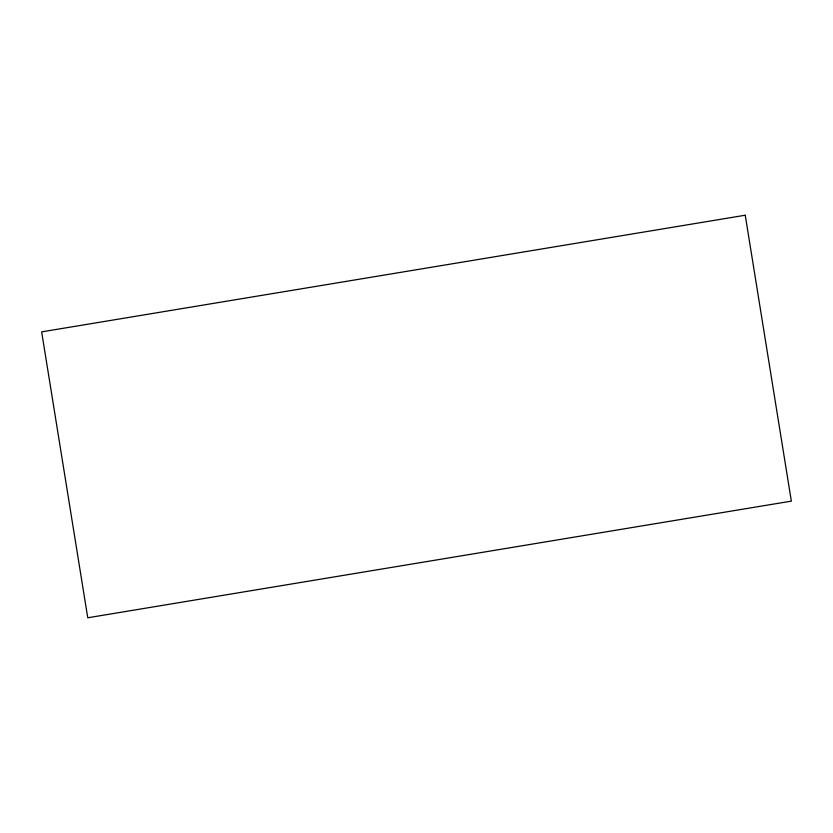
<?xml version="1.0" encoding="UTF-8"?>
<svg xmlns="http://www.w3.org/2000/svg" width="833" height="833" viewBox="0 0 833 833"><rect width="100%" height="100%" fill="white"/><g stroke="black" fill="none" stroke-linecap="round" stroke-linejoin="round"><path stroke-width="1.25" d="M745.243 215.226L41.65 331.867L87.757 617.774L791.35 501.133L745.243 215.226"/></g></svg>
